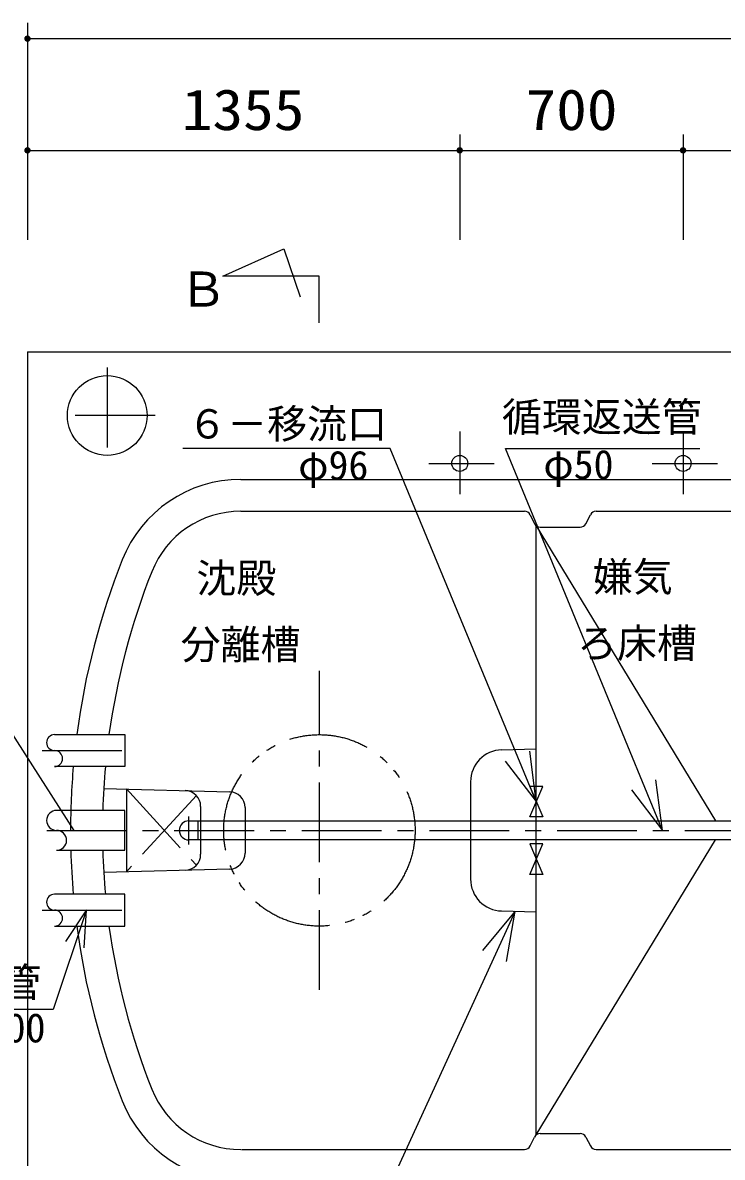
# Model space of a CAD drawing. Units: millimetres, scale not verified. Extents: x -14850 to 14850, y -10500 to 10500.
# Drawn here: x -10720 to -8527, y -208 to 3348 of the extents above; entities that cross this region are included whole.
import ezdxf
from ezdxf.enums import TextEntityAlignment as Align

# ---------------------------------------------------------------- set-up
doc = ezdxf.new("R2010")
doc.units = ezdxf.units.MM
doc.header["$LTSCALE"] = 50
doc.linetypes.add('CHAIN1', pattern=[8, 5, -1, 1, -1])
doc.linetypes.add('DOUBLE_CHAIN1', pattern=[8.8, 5, -1, 0.6, -0.6, 0.6, -1])
for name, color, linetype, lineweight in [('0-0_製作', 5, 'Continuous', 25), ('0-1_空気管', 3, 'Continuous', 25), ('0-2_機器', 5, 'Continuous', 25), ('0-4_07', 7, 'Continuous', 25)]:
    doc.layers.add(name, color=color, linetype=linetype, lineweight=lineweight)
doc.styles.add('ＭＳ ゴシック', font='')
doc.styles.get('ＭＳ ゴシック').set_extended_font_data('MS Gothic')

msp = doc.modelspace()

# ---------------------------------------------------------------- linework, layer by layer
at = {"layer": '0-0_製作', "color": 2}
for p, q in [((-10704.91, 3347.54), (-10704.91, 2947.54)), ((-10704.91, 3297.54), (-5704.91, 3297.54)), ((-10704.91, 2997.54), (-10704.91, 2667.44)), ((-9349.91, 2997.54), (-9349.91, 2667.44)), ((-8649.91, 2997.54), (-8649.91, 2667.44)), ((-10704.91, 2947.54), (-9349.91, 2947.54)), ((-9349.91, 2947.54), (-8649.91, 2947.54)), ((-8649.91, 2947.54), (-7659.91, 2947.54))]:
    msp.add_line(p, q, dxfattribs=at)
at = {"layer": '0-0_製作'}
for points in [[(-10708.6, 3306.84), (-10704.91, 3297.54), (-10709.73, 3306.31)], [(-10707.4, 3307.23), (-10704.91, 3297.54), (-10708.6, 3306.84)], [(-10706.17, 3307.46), (-10704.91, 3297.54), (-10707.4, 3307.23)], [(-10704.91, 3307.54), (-10704.91, 3297.54), (-10706.17, 3307.46)], [(-10704.29, 3307.52), (-10704.91, 3297.54), (-10704.91, 3307.54)], [(-10703.04, 3307.37), (-10704.91, 3297.54), (-10704.29, 3307.52)], [(-10701.82, 3307.05), (-10704.91, 3297.54), (-10703.04, 3307.37)], [(-10701.82, 3307.05), (-10694.91, 3297.54), (-10704.91, 3297.54)], [(-10700.66, 3306.59), (-10694.91, 3297.54), (-10701.82, 3307.05)], [(-10699.56, 3305.99), (-10694.91, 3297.54), (-10700.66, 3306.59)], [(-10712.62, 3303.92), (-10714.91, 3297.54), (-10713.36, 3302.9)], [(-10712.62, 3303.92), (-10704.91, 3297.54), (-10714.91, 3297.54)], [(-10713.36, 3302.9), (-10714.91, 3297.54), (-10714.89, 3298.17)], [(-10704.91, 3297.54), (-10714.84, 3296.29), (-10714.91, 3297.54)], [(-10713.36, 3302.9), (-10714.89, 3298.17), (-10713.96, 3301.8)], [(-10713.96, 3301.8), (-10714.89, 3298.17), (-10714.74, 3299.42)], [(-10704.91, 3297.54), (-10714.6, 3295.06), (-10714.84, 3296.29)], [(-10713.96, 3301.8), (-10714.74, 3299.42), (-10714.43, 3300.63)], [(-10704.91, 3297.54), (-10714.21, 3293.86), (-10714.6, 3295.06)], [(-10704.91, 3297.54), (-10713.68, 3292.73), (-10714.21, 3293.86)], [(-10704.91, 3297.54), (-10713, 3291.67), (-10713.68, 3292.73)], [(-10704.91, 3297.54), (-10712.2, 3290.7), (-10713, 3291.67)], [(-10711.76, 3304.83), (-10704.91, 3297.54), (-10712.62, 3303.92)], [(-10704.91, 3297.54), (-10711.29, 3289.84), (-10712.2, 3290.7)], [(-10710.79, 3305.63), (-10704.91, 3297.54), (-10711.76, 3304.83)], [(-10704.91, 3297.54), (-10710.27, 3289.1), (-10711.29, 3289.84)], [(-10709.73, 3306.31), (-10704.91, 3297.54), (-10710.79, 3305.63)], [(-10704.91, 3297.54), (-10709.17, 3288.5), (-10710.27, 3289.1)], [(-10704.91, 3297.54), (-10708, 3288.03), (-10709.17, 3288.5)], [(-10704.91, 3297.54), (-10706.79, 3287.72), (-10708, 3288.03)], [(-10704.91, 3287.54), (-10706.79, 3287.72), (-10704.91, 3297.54)], [(-10704.91, 3287.54), (-10705.54, 3287.56), (-10706.79, 3287.72)], [(-10694.91, 3297.54), (-10704.91, 3287.54), (-10704.91, 3297.54)], [(-10694.91, 3297.54), (-10703.66, 3287.62), (-10704.91, 3287.54)], [(-10694.91, 3297.54), (-10702.43, 3287.86), (-10703.66, 3287.62)], [(-10694.91, 3297.54), (-10701.23, 3288.25), (-10702.43, 3287.86)], [(-10694.91, 3297.54), (-10700.1, 3288.78), (-10701.23, 3288.25)], [(-10694.91, 3297.54), (-10699.04, 3289.45), (-10700.1, 3288.78)], [(-10698.54, 3305.25), (-10694.91, 3297.54), (-10699.56, 3305.99)], [(-10694.91, 3297.54), (-10698.07, 3290.25), (-10699.04, 3289.45)], [(-10697.62, 3304.39), (-10694.91, 3297.54), (-10698.54, 3305.25)], [(-10694.91, 3297.54), (-10697.21, 3291.17), (-10698.07, 3290.25)], [(-10696.82, 3303.42), (-10694.91, 3297.54), (-10697.62, 3304.39)], [(-10694.91, 3297.54), (-10696.47, 3292.19), (-10697.21, 3291.17)], [(-10696.15, 3302.36), (-10694.91, 3297.54), (-10696.82, 3303.42)], [(-10694.93, 3296.92), (-10696.47, 3292.19), (-10694.91, 3297.54)], [(-10694.93, 3296.92), (-10695.87, 3293.29), (-10696.47, 3292.19)], [(-10695.62, 3301.22), (-10694.91, 3297.54), (-10696.15, 3302.36)], [(-10695.09, 3295.67), (-10695.87, 3293.29), (-10694.93, 3296.92)], [(-10695.09, 3295.67), (-10695.4, 3294.45), (-10695.87, 3293.29)], [(-10695.23, 3300.03), (-10694.91, 3297.54), (-10695.62, 3301.22)], [(-10694.99, 3298.8), (-10694.91, 3297.54), (-10695.23, 3300.03)], [(-10713.36, 2952.9), (-10714.91, 2947.54), (-10714.89, 2948.17)], [(-10713.36, 2952.9), (-10704.91, 2947.54), (-10714.91, 2947.54)], [(-10713.36, 2952.9), (-10714.89, 2948.17), (-10713.96, 2951.8)], [(-10713.96, 2951.8), (-10714.89, 2948.17), (-10714.74, 2949.42)], [(-10713.96, 2951.8), (-10714.74, 2949.42), (-10714.43, 2950.63)], [(-10712.62, 2953.92), (-10704.91, 2947.54), (-10713.36, 2952.9)], [(-10711.76, 2954.83), (-10704.91, 2947.54), (-10712.62, 2953.92)], [(-10710.79, 2955.63), (-10704.91, 2947.54), (-10711.76, 2954.83)], [(-10709.73, 2956.31), (-10704.91, 2947.54), (-10710.79, 2955.63)], [(-10708.6, 2956.84), (-10704.91, 2947.54), (-10709.73, 2956.31)], [(-10707.4, 2957.23), (-10704.91, 2947.54), (-10708.6, 2956.84)], [(-10706.17, 2957.46), (-10704.91, 2947.54), (-10707.4, 2957.23)], [(-10704.91, 2957.54), (-10704.91, 2947.54), (-10706.17, 2957.46)], [(-10704.29, 2957.52), (-10704.91, 2947.54), (-10704.91, 2957.54)], [(-10703.04, 2957.37), (-10704.91, 2947.54), (-10704.29, 2957.52)], [(-10701.82, 2957.05), (-10704.91, 2947.54), (-10703.04, 2957.37)], [(-10701.82, 2957.05), (-10694.91, 2947.54), (-10704.91, 2947.54)], [(-10700.66, 2956.59), (-10694.91, 2947.54), (-10701.82, 2957.05)], [(-10699.56, 2955.99), (-10694.91, 2947.54), (-10700.66, 2956.59)], [(-10698.54, 2955.25), (-10694.91, 2947.54), (-10699.56, 2955.99)], [(-10697.62, 2954.39), (-10694.91, 2947.54), (-10698.54, 2955.25)], [(-10696.82, 2953.42), (-10694.91, 2947.54), (-10697.62, 2954.39)], [(-10696.15, 2952.36), (-10694.91, 2947.54), (-10696.82, 2953.42)], [(-10695.62, 2951.22), (-10694.91, 2947.54), (-10696.15, 2952.36)], [(-10695.23, 2950.03), (-10694.91, 2947.54), (-10695.62, 2951.22)], [(-9357.62, 2953.92), (-9359.91, 2947.54), (-9358.36, 2952.9)], [(-9357.62, 2953.92), (-9349.91, 2947.54), (-9359.91, 2947.54)], [(-9358.36, 2952.9), (-9359.91, 2947.54), (-9359.89, 2948.17)], [(-9358.36, 2952.9), (-9359.89, 2948.17), (-9358.96, 2951.8)], [(-9358.96, 2951.8), (-9359.89, 2948.17), (-9359.74, 2949.42)], [(-9358.96, 2951.8), (-9359.74, 2949.42), (-9359.43, 2950.63)], [(-9356.76, 2954.83), (-9349.91, 2947.54), (-9357.62, 2953.92)], [(-9355.79, 2955.63), (-9349.91, 2947.54), (-9356.76, 2954.83)], [(-9354.73, 2956.31), (-9349.91, 2947.54), (-9355.79, 2955.63)], [(-9353.6, 2956.84), (-9349.91, 2947.54), (-9354.73, 2956.31)], [(-9352.4, 2957.23), (-9349.91, 2947.54), (-9353.6, 2956.84)], [(-9351.17, 2957.46), (-9349.91, 2947.54), (-9352.4, 2957.23)], [(-9349.91, 2957.54), (-9349.91, 2947.54), (-9351.17, 2957.46)], [(-9349.29, 2957.52), (-9349.91, 2947.54), (-9349.91, 2957.54)], [(-9348.04, 2957.37), (-9349.91, 2947.54), (-9349.29, 2957.52)], [(-9346.82, 2957.05), (-9349.91, 2947.54), (-9348.04, 2957.37)], [(-9346.82, 2957.05), (-9339.91, 2947.54), (-9349.91, 2947.54)], [(-9345.66, 2956.59), (-9339.91, 2947.54), (-9346.82, 2957.05)], [(-9344.56, 2955.99), (-9339.91, 2947.54), (-9345.66, 2956.59)], [(-9343.54, 2955.25), (-9339.91, 2947.54), (-9344.56, 2955.99)], [(-9342.62, 2954.39), (-9339.91, 2947.54), (-9343.54, 2955.25)], [(-9341.82, 2953.42), (-9339.91, 2947.54), (-9342.62, 2954.39)], [(-9341.15, 2952.36), (-9339.91, 2947.54), (-9341.82, 2953.42)], [(-9340.62, 2951.22), (-9339.91, 2947.54), (-9341.15, 2952.36)], [(-9340.23, 2950.03), (-9339.91, 2947.54), (-9340.62, 2951.22)], [(-8657.62, 2953.92), (-8659.91, 2947.54), (-8659.89, 2948.17)], [(-8657.62, 2953.92), (-8649.91, 2947.54), (-8659.91, 2947.54)], [(-8657.62, 2953.92), (-8659.89, 2948.17), (-8658.36, 2952.9)], [(-8658.36, 2952.9), (-8659.89, 2948.17), (-8659.74, 2949.42)], [(-8658.36, 2952.9), (-8659.74, 2949.42), (-8658.96, 2951.8)], [(-8658.96, 2951.8), (-8659.74, 2949.42), (-8659.42, 2950.63)], [(-8656.76, 2954.83), (-8649.91, 2947.54), (-8657.62, 2953.92)], [(-8655.79, 2955.63), (-8649.91, 2947.54), (-8656.76, 2954.83)], [(-8654.73, 2956.31), (-8649.91, 2947.54), (-8655.79, 2955.63)], [(-8653.6, 2956.84), (-8649.91, 2947.54), (-8654.73, 2956.31)], [(-8652.4, 2957.23), (-8649.91, 2947.54), (-8653.6, 2956.84)], [(-8651.17, 2957.46), (-8649.91, 2947.54), (-8652.4, 2957.23)], [(-8649.91, 2957.54), (-8649.91, 2947.54), (-8651.17, 2957.46)], [(-8649.29, 2957.52), (-8649.91, 2947.54), (-8649.91, 2957.54)], [(-8648.04, 2957.37), (-8649.91, 2947.54), (-8649.29, 2957.52)], [(-8646.82, 2957.05), (-8649.91, 2947.54), (-8648.04, 2957.37)], [(-8645.66, 2956.59), (-8649.91, 2947.54), (-8646.82, 2957.05)], [(-8645.66, 2956.59), (-8639.91, 2947.54), (-8649.91, 2947.54)], [(-8644.56, 2955.99), (-8639.91, 2947.54), (-8645.66, 2956.59)], [(-8643.54, 2955.25), (-8639.91, 2947.54), (-8644.56, 2955.99)], [(-8642.62, 2954.39), (-8639.91, 2947.54), (-8643.54, 2955.25)], [(-8641.82, 2953.42), (-8639.91, 2947.54), (-8642.62, 2954.39)], [(-8641.15, 2952.36), (-8639.91, 2947.54), (-8641.82, 2953.42)], [(-8640.62, 2951.22), (-8639.91, 2947.54), (-8641.15, 2952.36)], [(-8640.23, 2950.03), (-8639.91, 2947.54), (-8640.62, 2951.22)], [(-10704.91, 2947.54), (-10714.84, 2946.29), (-10714.91, 2947.54)], [(-10704.91, 2947.54), (-10714.6, 2945.06), (-10714.84, 2946.29)], [(-10704.91, 2947.54), (-10714.21, 2943.86), (-10714.6, 2945.06)], [(-10704.91, 2947.54), (-10713.68, 2942.73), (-10714.21, 2943.86)], [(-10704.91, 2947.54), (-10713, 2941.67), (-10713.68, 2942.73)], [(-10704.91, 2947.54), (-10712.2, 2940.7), (-10713, 2941.67)], [(-10704.91, 2947.54), (-10711.29, 2939.84), (-10712.2, 2940.7)], [(-10704.91, 2947.54), (-10710.27, 2939.1), (-10711.29, 2939.84)], [(-10704.91, 2947.54), (-10709.17, 2938.5), (-10710.27, 2939.1)], [(-10704.91, 2947.54), (-10708, 2938.03), (-10709.17, 2938.5)], [(-10704.91, 2947.54), (-10706.79, 2937.72), (-10708, 2938.03)], [(-10704.91, 2937.54), (-10706.79, 2937.72), (-10704.91, 2947.54)], [(-10704.91, 2937.54), (-10705.54, 2937.56), (-10706.79, 2937.72)], [(-10694.91, 2947.54), (-10704.91, 2937.54), (-10704.91, 2947.54)], [(-10694.91, 2947.54), (-10703.66, 2937.62), (-10704.91, 2937.54)], [(-10694.91, 2947.54), (-10702.43, 2937.86), (-10703.66, 2937.62)], [(-10694.91, 2947.54), (-10701.23, 2938.25), (-10702.43, 2937.86)], [(-10694.91, 2947.54), (-10700.1, 2938.78), (-10701.23, 2938.25)], [(-10694.91, 2947.54), (-10699.04, 2939.45), (-10700.1, 2938.78)], [(-10694.91, 2947.54), (-10698.07, 2940.25), (-10699.04, 2939.45)], [(-10694.91, 2947.54), (-10697.21, 2941.17), (-10698.07, 2940.25)], [(-10694.91, 2947.54), (-10696.47, 2942.19), (-10697.21, 2941.17)], [(-10694.91, 2947.54), (-10695.87, 2943.29), (-10696.47, 2942.19)], [(-10694.93, 2946.92), (-10695.87, 2943.29), (-10694.91, 2947.54)], [(-10695.09, 2945.67), (-10695.87, 2943.29), (-10694.93, 2946.92)], [(-10695.09, 2945.67), (-10695.4, 2944.45), (-10695.87, 2943.29)], [(-10694.99, 2948.8), (-10694.91, 2947.54), (-10695.23, 2950.03)], [(-9349.91, 2947.54), (-9359.84, 2946.29), (-9359.91, 2947.54)], [(-9349.91, 2947.54), (-9359.6, 2945.06), (-9359.84, 2946.29)], [(-9349.91, 2947.54), (-9359.21, 2943.86), (-9359.6, 2945.06)], [(-9349.91, 2947.54), (-9358.68, 2942.73), (-9359.21, 2943.86)], [(-9349.91, 2947.54), (-9358, 2941.67), (-9358.68, 2942.73)], [(-9349.91, 2947.54), (-9357.2, 2940.7), (-9358, 2941.67)], [(-9349.91, 2947.54), (-9356.29, 2939.84), (-9357.2, 2940.7)], [(-9349.91, 2947.54), (-9355.27, 2939.1), (-9356.29, 2939.84)], [(-9349.91, 2947.54), (-9354.17, 2938.5), (-9355.27, 2939.1)], [(-9349.91, 2947.54), (-9353, 2938.03), (-9354.17, 2938.5)], [(-9349.91, 2947.54), (-9351.79, 2937.72), (-9353, 2938.03)], [(-9349.91, 2937.54), (-9351.79, 2937.72), (-9349.91, 2947.54)], [(-9349.91, 2937.54), (-9350.54, 2937.56), (-9351.79, 2937.72)], [(-9339.91, 2947.54), (-9349.91, 2937.54), (-9349.91, 2947.54)], [(-9339.91, 2947.54), (-9348.66, 2937.62), (-9349.91, 2937.54)], [(-9339.91, 2947.54), (-9347.43, 2937.86), (-9348.66, 2937.62)], [(-9339.91, 2947.54), (-9346.23, 2938.25), (-9347.43, 2937.86)], [(-9339.91, 2947.54), (-9345.1, 2938.78), (-9346.23, 2938.25)], [(-9339.91, 2947.54), (-9344.04, 2939.45), (-9345.1, 2938.78)], [(-9339.91, 2947.54), (-9343.07, 2940.25), (-9344.04, 2939.45)], [(-9339.91, 2947.54), (-9342.21, 2941.17), (-9343.07, 2940.25)], [(-9339.91, 2947.54), (-9341.47, 2942.19), (-9342.21, 2941.17)], [(-9339.93, 2946.92), (-9341.47, 2942.19), (-9339.91, 2947.54)], [(-9339.93, 2946.92), (-9340.87, 2943.29), (-9341.47, 2942.19)], [(-9340.09, 2945.67), (-9340.87, 2943.29), (-9339.93, 2946.92)], [(-9340.09, 2945.67), (-9340.4, 2944.45), (-9340.87, 2943.29)], [(-9339.99, 2948.8), (-9339.91, 2947.54), (-9340.23, 2950.03)], [(-8649.91, 2947.54), (-8659.84, 2946.29), (-8659.91, 2947.54)], [(-8649.91, 2947.54), (-8659.6, 2945.06), (-8659.84, 2946.29)], [(-8649.91, 2947.54), (-8659.21, 2943.86), (-8659.6, 2945.06)], [(-8649.91, 2947.54), (-8658.68, 2942.73), (-8659.21, 2943.86)], [(-8649.91, 2947.54), (-8658, 2941.67), (-8658.68, 2942.73)], [(-8649.91, 2947.54), (-8657.2, 2940.7), (-8658, 2941.67)], [(-8649.91, 2947.54), (-8656.29, 2939.84), (-8657.2, 2940.7)], [(-8649.91, 2947.54), (-8655.27, 2939.1), (-8656.29, 2939.84)], [(-8649.91, 2947.54), (-8654.17, 2938.5), (-8655.27, 2939.1)], [(-8649.91, 2947.54), (-8653, 2938.03), (-8654.17, 2938.5)], [(-8649.91, 2937.54), (-8653, 2938.03), (-8649.91, 2947.54)], [(-8649.91, 2937.54), (-8651.79, 2937.72), (-8653, 2938.03)], [(-8649.91, 2937.54), (-8650.54, 2937.56), (-8651.79, 2937.72)], [(-8639.91, 2947.54), (-8649.91, 2937.54), (-8649.91, 2947.54)], [(-8639.91, 2947.54), (-8648.66, 2937.62), (-8649.91, 2937.54)], [(-8639.91, 2947.54), (-8647.43, 2937.86), (-8648.66, 2937.62)], [(-8639.91, 2947.54), (-8646.23, 2938.25), (-8647.43, 2937.86)], [(-8639.91, 2947.54), (-8645.1, 2938.78), (-8646.23, 2938.25)], [(-8639.91, 2947.54), (-8644.04, 2939.45), (-8645.1, 2938.78)], [(-8639.91, 2947.54), (-8643.07, 2940.25), (-8644.04, 2939.45)], [(-8639.91, 2947.54), (-8642.21, 2941.17), (-8643.07, 2940.25)], [(-8639.91, 2947.54), (-8641.47, 2942.19), (-8642.21, 2941.17)], [(-8639.93, 2946.92), (-8641.47, 2942.19), (-8639.91, 2947.54)], [(-8640.09, 2945.67), (-8641.47, 2942.19), (-8639.93, 2946.92)], [(-8640.09, 2945.67), (-8640.87, 2943.29), (-8641.47, 2942.19)], [(-8640.4, 2944.45), (-8640.87, 2943.29), (-8640.09, 2945.67)], [(-8639.99, 2948.8), (-8639.91, 2947.54), (-8640.23, 2950.03)]]:
    msp.add_solid(points, dxfattribs=at)
at = {"layer": '0-1_空気管', "color": 2}
msp.add_line((-10704.91, 2316.68), (-5704.91, 2316.68), dxfattribs=at)
at = {"layer": '0-1_空気管', "color": 2, "linetype": 'CHAIN1'}
for p, q in [((-10454.91, 2266.68), (-10454.91, 1966.68)), ((-10304.91, 2116.68), (-10604.91, 2116.68))]:
    msp.add_line(p, q, dxfattribs=at)
at = {"layer": '0-1_空気管'}
for p, q in [((-9567.84, 2013.61), (-10217.82, 2013.61)), ((-9109.91, 906.68), (-9567.84, 2013.61)), ((-8714.61, 816.68), (-9206.96, 2013.61)), ((-9206.96, 2013.61), (-8597.59, 2013.61)), ((-10036.27, 1816.68), (-9147.28, 1816.68)), ((-8922.55, 1816.68), (-8137.28, 1816.68)), ((-9129.39, 1805.62), (-9115.44, 1777.73)), ((-8954.39, 1777.73), (-8940.44, 1805.62)), ((-9109.91, -137.6), (-9109.91, 1770.95)), ((-9109.91, 1770.95), (-8548.15, 846.68)), ((-9097.55, 1766.68), (-8972.28, 1766.68)), ((-9218.53, 1069.23), (-9109.91, 1072.07)), ((-9315.91, 969.26), (-9315.91, 664.09)), ((-10465.97, 948.29), (-10071.43, 937.95)), ((-10394.98, 946.43), (-10394.98, 686.93)), ((-10162.05, 891.62), (-10162.05, 741.74)), ((-10022.74, 887.97), (-10022.74, 745.39)), ((-10198.96, 846.68), (-8119.91, 846.68)), ((-10170.96, 846.68), (-10170.96, 786.68)), ((-8119.91, 786.68), (-10198.96, 786.68)), ((-9109.91, -137.6), (-8548.15, 786.68)), ((-10613.66, 754.18), (-10400.04, 754.18)), ((-10071.43, 695.4), (-10465.97, 685.07)), ((-10519.69, 568.18), (-10624.41, 255.34)), ((-9176.37, 563.36), (-9666.19, -504.7)), ((-9218.53, 564.13), (-9109.91, 561.28)), ((-10624.41, 255.34), (-11113.48, 255.34)), ((-9097.55, -133.32), (-8972.28, -133.32)), ((-9129.39, -172.26), (-9115.44, -144.37)), ((-8954.39, -144.37), (-8940.44, -172.26)), ((-10034.27, -183.32), (-9147.28, -183.32)), ((-8922.55, -183.32), (-8137.28, -183.32))]:
    msp.add_line(p, q, dxfattribs=at)
at = {"layer": '0-1_空気管', "linetype": 'CHAIN1'}
for p, q in [((-9789.91, 316.68), (-9789.91, 1316.68)), ((-10658.94, 1066.68), (-10386.17, 1066.68)), ((-10394.98, 946.43), (-10175.48, 707.64)), ((-10175.48, 925.72), (-10394.98, 686.93)), ((-10198.96, 772.62), (-10198.96, 859.87)), ((-10644.66, 816.68), (-5626.94, 816.68)), ((-10658.94, 566.68), (-10386.17, 566.68))]:
    msp.add_line(p, q, dxfattribs=at)
at = {"layer": '0-1_空気管', "color": 5}
msp.add_line((-10170.96, 846.68), (-10170.96, 786.68), dxfattribs=at)
at = {"layer": '0-1_空気管', "color": 2}
msp.add_lwpolyline([(-10704.91, 2316.68), (-10704.91, -683.32), (-5704.91, -683.32)], dxfattribs=at)
at = {"layer": '0-1_空気管'}
for points in [[(-10036.27, 1916.68), (-7256.84, 1916.68), (-6837.63, 1874.11)], [(-10558.46, 816.68), (-10850.08, 1270.24), (-11266.79, 1270.24)], [(-10619.91, 1116.68), (-10400.04, 1116.68), (-10400.04, 1016.68), (-10619.91, 1016.68)], [(-9207.26, 1033.66), (-9109.91, 906.68), (-9130.73, 1065.32)], [(-8811.7, 943.85), (-8714.61, 816.68), (-8735.1, 975.36)], [(-10400.04, 754.18), (-10400.04, 879.18), (-10613.66, 879.18)], [(-10619.91, 516.68), (-10400.04, 516.68), (-10400.04, 616.68), (-10619.91, 616.68)], [(-10527.03, 448.4), (-10519.69, 568.18), (-10585.93, 468.12)], [(-9203.16, 405.62), (-9176.37, 563.36), (-9278.44, 440.14)]]:
    msp.add_lwpolyline(points, dxfattribs=at)
for points in [[(-9089.91, 954.68), (-9129.91, 954.68), (-9089.91, 858.68), (-9129.91, 858.68)], [(-9089.91, 774.68), (-9129.91, 774.68), (-9089.91, 678.68), (-9129.91, 678.68)]]:
    msp.add_lwpolyline(points, close=True, dxfattribs=at)
at = {"layer": '0-1_空気管', "color": 2}
msp.add_circle((-10454.91, 2116.68), 125, dxfattribs=at)
at = {"layer": '0-1_空気管', "linetype": 'DOUBLE_CHAIN1'}
msp.add_circle((-9789.91, 816.68), 300, dxfattribs=at)
at = {"layer": '0-1_空気管'}
for centre, radius, start, end in [((-10036.27, 1516.68), 400, 90, 158.38171), ((-10036.27, 1516.68), 300, 90, 158.38171), ((-9147.28, 1796.68), 20, 26.56387, 90), ((-8922.55, 1796.68), 20, 90, 153.43611), ((-9097.55, 1786.68), 20, 206.56387, 270), ((-8972.28, 1786.68), 20, 270, 333.43611), ((-8269.91, 816.68), 2300, 158.38171, 172.50528), ((-8269.91, 816.68), 2200, 158.38171, 172.16251), ((-10619.91, 1091.68), 25, 90, 270), ((-10619.91, 1041.68), 25, 270, 90), ((-9215.91, 969.26), 100, 91.5, 180), ((-8269.91, 816.68), 2300, 175.01144, 179.99998), ((-8269.91, 816.68), 2200, 174.78409, 178.37206), ((-10212.05, 891.62), 50, 0, 88.5), ((-10072.74, 887.97), 50, 0, 88.5), ((-10613.66, 847.93), 31.25, 90, 270), ((-10198.96, 816.68), 30, 90, 270), ((-10613.66, 785.43), 31.25, 270, 90), ((-8269.91, 816.68), 2300, 181.55713, 184.98854), ((-8269.91, 816.68), 2200, 181.62793, 185.2159), ((-10212.05, 741.74), 50, 271.5, 0), ((-10072.74, 745.39), 50, 271.5, 0), ((-9215.91, 664.09), 100, 180, 268.5), ((-10619.91, 591.68), 25, 90, 270), ((-10619.91, 541.68), 25, 270, 90), ((-8269.91, 816.68), 2300, 187.49471, 201.61827), ((-8269.91, 816.68), 2200, 187.83748, 201.61827), ((-10036.27, 116.68), 300, 201.61827, 270), ((-10036.27, 116.68), 400, 201.61827, 270), ((-9097.55, -153.32), 20, 90, 153.43611), ((-8972.28, -153.32), 20, 26.56387, 90), ((-9147.28, -163.32), 20, 270, 333.43611), ((-8922.55, -163.32), 20, 206.56387, 270)]:
    msp.add_arc(centre, radius, start, end, dxfattribs=at)
at = {"layer": '0-2_機器', "color": 3}
msp.add_line((-9790.55, 2406.56), (-9790.55, 2552.93), dxfattribs=at)
msp.add_lwpolyline([(-9790.55, 2552.93), (-10092.05, 2552.93), (-9901.72, 2639.44), (-9849.81, 2488.04)], dxfattribs=at)
at = {"layer": '0-4_07'}
for p, q in [((-9349.91, 2066.88), (-9349.91, 1870.4)), ((-8649.91, 2066.88), (-8649.91, 1870.4)), ((-9447.24, 1966.68), (-9242.09, 1966.68)), ((-8747.24, 1966.68), (-8542.09, 1966.68))]:
    msp.add_line(p, q, dxfattribs=at)
for centre in [(-9349.91, 1966.68), (-8649.91, 1966.68)]:
    msp.add_circle(centre, 25, dxfattribs=at)

# ---------------------------------------------------------------- texts
at = {"layer": '0-0_製作', "color": 4, "style": 'ＭＳ ゴシック', "width": 1.1}
for s, p in [('1355', (-10221.16, 2972.54)), ('700', (-9143.66, 2972.54))]:
    msp.add_text(s, height=128.4, dxfattribs=at).set_placement(p, align=Align.BOTTOM_LEFT)
at = {"layer": '0-1_空気管', "color": 4, "style": 'ＭＳ ゴシック'}
for s, p in [('循環返送管', (-9217.62, 2038.57)), ('６－移流口', (-10203.97, 2017.18)), ('φ96', (-9856.2, 1887.11)), ('φ50', (-9087.77, 1889.88)), ('嫌気', (-8932.71, 1538.02)), ('沈殿', (-10175.37, 1533.77)), ('分離槽', (-10224.81, 1325.77)), ('ろ床槽', (-8982.15, 1330.02)), ('臭突管', (-11036.96, 267.27)), ('2-φ100', (-11055.16, 124.75))]:
    msp.add_text(s, height=91.79, dxfattribs=at).set_placement(p, align=Align.BOTTOM_LEFT)
at = {"layer": '0-2_機器', "color": 4, "style": 'ＭＳ ゴシック'}
msp.add_text('Ｂ', height=110, dxfattribs=at).set_placement((-10229.43, 2424.71), align=Align.BOTTOM_LEFT)

doc.saveas('drawing.dxf')
